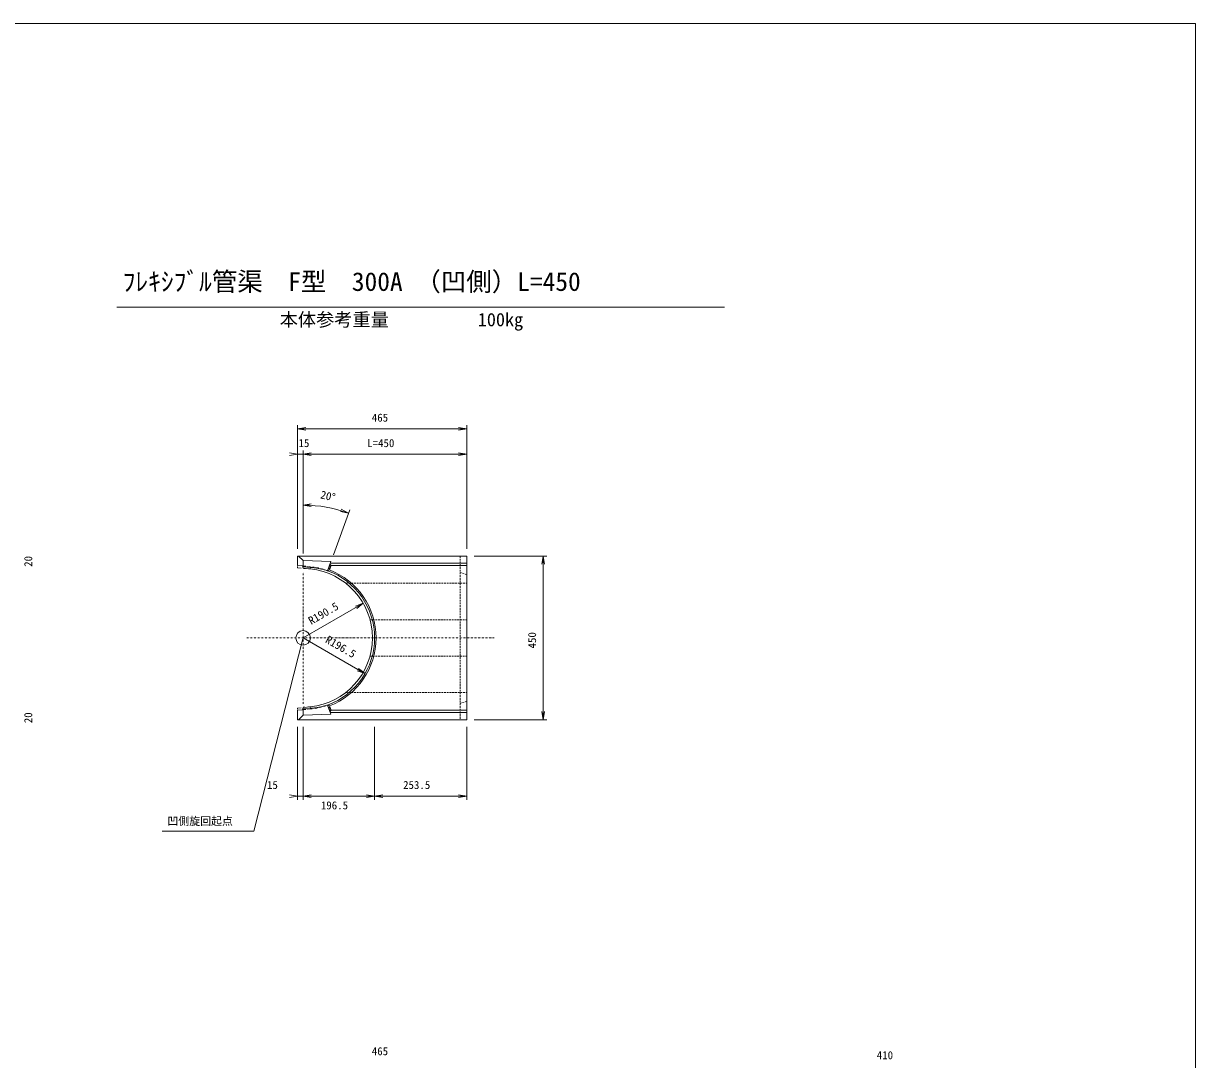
# Model space of a CAD drawing. Units: millimetres, scale not verified. Extents: x -247732 to 40887, y 610 to 29090.
# Drawn here: x 24779 to 40887, y 14846 to 29090 of the extents above; entities that cross this region are included whole.
import ezdxf
from ezdxf.enums import TextEntityAlignment as Align

# ---------------------------------------------------------------- set-up
doc = ezdxf.new("R2010")
doc.units = ezdxf.units.MM
doc.header["$LTSCALE"] = 50
for name, pattern in [('USER2', [1.27, 0.5, -0.25, 0.01, -0.25, 0.01, -0.25]), ('USER3', [0.75, 0.5, -0.25]), ('USER4', [1.01, 0.5, -0.25, 0.01, -0.25])]:
    doc.linetypes.add(name, pattern=pattern)
for name, color, linetype, lineweight in [('0_2', 7, 'Continuous', 18), ('D-STR-DIM（寸法）', 7, 'Continuous', 18), ('D-STR-HTXT（旗揚げ）', 7, 'Continuous', 18), ('D-STR-STR1（構造物）', 4, 'Continuous', 18), ('D-STR-STRn（構造物）', 7, 'Continuous', 18), ('D-TTL(外枠）', 2, 'Continuous', 18)]:
    doc.layers.add(name, color=color, linetype=linetype, lineweight=lineweight)
for name, color, linetype in [('D-MTR-TXT(文字列）', 7, 'Continuous'), ('D-STR-TXT（文字）', 7, 'Continuous'), ('D-TTL-TXT（文字）', 7, 'Continuous')]:
    doc.layers.add(name, color=color, linetype=linetype)
doc.styles.add('ＭＳ ゴシック', font='')
doc.styles.get('ＭＳ ゴシック').set_extended_font_data('MS Gothic')

msp = doc.modelspace()

# ---------------------------------------------------------------- linework, layer by layer
at = {"layer": '0_2'}
for p, q in [((28547.19, 23518.18), (28659.69, 23536.93)), ((30759.69, 23536.93), (30872.19, 23518.18)), ((28659.69, 23499.43), (28547.19, 23518.18)), ((28547.19, 23518.18), (28562.19, 23518.18)), ((30872.19, 23518.18), (30759.69, 23499.43)), ((30872.19, 23518.18), (30857.19, 23518.18)), ((28434.69, 23186.93), (28547.19, 23168.18)), ((28547.19, 23168.18), (28434.69, 23149.43)), ((28547.19, 23168.18), (28532.19, 23168.18)), ((28622.19, 23168.18), (28734.69, 23186.93)), ((28622.19, 23168.18), (28734.69, 23186.93)), ((28734.69, 23149.43), (28622.19, 23168.18)), ((28622.19, 23168.18), (28637.19, 23168.18)), ((28734.69, 23149.43), (28622.19, 23168.18)), ((28622.19, 23168.18), (28637.19, 23168.18)), ((30759.69, 23186.93), (30872.19, 23168.18)), ((30872.19, 23168.18), (30759.69, 23149.43)), ((30872.19, 23168.18), (30857.19, 23168.18)), ((28622.19, 22468.18), (28734.77, 22486.47)), ((28734.61, 22448.97), (28622.19, 22468.18)), ((28622.19, 22468.18), (28637.19, 22468.12)), ((29146.85, 22413.81), (29246.38, 22358.12)), ((29246.38, 22358.12), (29134.17, 22378.52)), ((29246.38, 22358.12), (29232.26, 22363.19)), ((31903.44, 21655.68), (31922.19, 21768.18)), ((31922.19, 21768.18), (31940.94, 21655.68)), ((31922.19, 21768.18), (31922.19, 21753.18)), ((29340.28, 21079.42), (29447.08, 21119.43)), ((29447.08, 21119.43), (29359.03, 21046.94)), ((29447.08, 21119.43), (29434.09, 21111.93)), ((29473.06, 20151.93), (29366.26, 20191.94)), ((29385.01, 20224.42), (29473.06, 20151.93)), ((29473.06, 20151.93), (29460.07, 20159.43)), ((31922.19, 19518.18), (31903.44, 19630.68)), ((31940.94, 19630.68), (31922.19, 19518.18)), ((31922.19, 19518.18), (31922.19, 19533.18)), ((28434.69, 18486.93), (28547.19, 18468.18)), ((28547.19, 18468.18), (28434.69, 18449.43)), ((28547.19, 18468.18), (28532.19, 18468.18)), ((28622.19, 18468.18), (28734.69, 18486.93)), ((28622.19, 18468.18), (28734.69, 18486.93)), ((28734.69, 18449.43), (28622.19, 18468.18)), ((28622.19, 18468.18), (28637.19, 18468.18)), ((28734.69, 18449.43), (28622.19, 18468.18)), ((28622.19, 18468.18), (28637.19, 18468.18)), ((29492.19, 18486.93), (29604.69, 18468.18)), ((29604.69, 18468.18), (29492.19, 18449.43)), ((29604.69, 18468.18), (29589.69, 18468.18)), ((29604.69, 18468.18), (29717.19, 18486.93)), ((29717.19, 18449.43), (29604.69, 18468.18)), ((29604.69, 18468.18), (29619.69, 18468.18)), ((30759.69, 18486.93), (30872.19, 18468.18)), ((30872.19, 18468.18), (30759.69, 18449.43)), ((30872.19, 18468.18), (30857.19, 18468.18))]:
    msp.add_line(p, q, dxfattribs=at)
at = {"layer": 'D-STR-DIM（寸法）'}
for p, q in [((28547.19, 21868.18), (28547.19, 23568.18)), ((30872.19, 21868.18), (30872.19, 23568.18)), ((30857.19, 23518.18), (28562.19, 23518.18)), ((28547.19, 21868.18), (28547.19, 23218.18)), ((28622.19, 21868.18), (28622.19, 23218.18)), ((28622.19, 21868.18), (28622.19, 23218.18)), ((30872.19, 21868.18), (30872.19, 23218.18)), ((28532.19, 23168.18), (28517.19, 23168.18)), ((28547.19, 23168.18), (28622.19, 23168.18)), ((28637.19, 23168.18), (28652.19, 23168.18)), ((28637.19, 23168.18), (30857.19, 23168.18)), ((28622.19, 21805.45), (28622.19, 22518.18)), ((29037.96, 21785.49), (29263.48, 22405.11)), ((30972.19, 21768.18), (31972.19, 21768.18)), ((31922.19, 21753.18), (31922.19, 19533.18)), ((28622.19, 20643.18), (29434.09, 21111.93)), ((28622.19, 20643.18), (29460.07, 20159.43)), ((30972.19, 19518.18), (31972.19, 19518.18)), ((28547.19, 19418.18), (28547.19, 18418.18)), ((28622.19, 19418.18), (28622.19, 18418.18)), ((28622.19, 19418.18), (28622.19, 18418.18)), ((29604.69, 19418.18), (29604.69, 18418.18)), ((29604.69, 19418.18), (29604.69, 18418.18)), ((30872.19, 19418.18), (30872.19, 18418.18)), ((28532.19, 18468.18), (28517.19, 18468.18)), ((28622.19, 18468.18), (28547.19, 18468.18)), ((29589.69, 18468.18), (28637.19, 18468.18)), ((28637.19, 18468.18), (28652.19, 18468.18)), ((29619.69, 18468.18), (30857.19, 18468.18))]:
    msp.add_line(p, q, dxfattribs=at)
at = {"layer": 'D-STR-DIM（寸法）', "color": 2}
msp.add_circle((28622.19, 20643.18), 100, dxfattribs=at)
at = {"layer": 'D-STR-DIM（寸法）'}
msp.add_arc((28622.19, 20643.18), 1825, 70.47093, 89.52907, dxfattribs=at)
at = {"layer": 'D-STR-HTXT（旗揚げ）'}
for p, q in [((26064.34, 25191.15), (34414.6, 25191.15)), ((28618.49, 20628.65), (27944.48, 17985.99)), ((27944.48, 17985.99), (26685.02, 17985.99))]:
    msp.add_line(p, q, dxfattribs=at)
at = {"layer": 'D-STR-STR1（構造物）'}
for p, q in [((28547.19, 21638.53), (28547.19, 21768.18)), ((28547.19, 21768.18), (30872.19, 21768.18)), ((28622.19, 21705.45), (28559.46, 21768.18)), ((28612.19, 21631.87), (28547.19, 21638.53)), ((28547.19, 21623.38), (28547.19, 21608.38)), ((28596.93, 21603.27), (28547.19, 21608.38)), ((28622.19, 21600.68), (28612.19, 21631.87)), ((28617.76, 21614.51), (28622.19, 21618.51)), ((28622.19, 21705.45), (29003.76, 21691.52)), ((28622.19, 21705.45), (28622.19, 21618.51)), ((28622.19, 21618.51), (28721.59, 21611.96)), ((28622.19, 21600.68), (28719.41, 21590.71)), ((28719.41, 21590.71), (28721.59, 21611.96)), ((28733.42, 21611.11), (28721.59, 21611.96)), ((28745.25, 21610.11), (28733.42, 21611.11)), ((28757.08, 21608.97), (28745.25, 21610.11)), ((28768.91, 21607.68), (28757.08, 21608.97)), ((28780.75, 21606.24), (28768.91, 21607.68)), ((28792.58, 21604.66), (28780.75, 21606.24)), ((28804.41, 21602.92), (28792.58, 21604.66)), ((28816.24, 21601.04), (28804.41, 21602.92)), ((28828.07, 21599.01), (28816.24, 21601.04)), ((28839.91, 21596.83), (28828.07, 21599.01)), ((28851.74, 21594.49), (28839.91, 21596.83)), ((28863.57, 21592.01), (28851.74, 21594.49)), ((28875.4, 21589.36), (28863.57, 21592.01)), ((28887.24, 21586.57), (28875.4, 21589.36)), ((28899.07, 21583.61), (28887.24, 21586.57)), ((28958.23, 21566.43), (29003.76, 21691.52)), ((28983.79, 21578.2), (29005.63, 21638.18)), ((28991.62, 21658.18), (29005.63, 21638.18)), ((30872.19, 21668.18), (28995.26, 21668.18)), ((30872.19, 21638.18), (29005.63, 21638.18)), ((28910.9, 21580.5), (28899.07, 21583.61)), ((28922.73, 21577.23), (28910.9, 21580.5)), ((28934.56, 21573.79), (28922.73, 21577.23)), ((28946.4, 21570.19), (28934.56, 21573.79)), ((28958.23, 21566.43), (28946.4, 21570.19)), ((28958.23, 21566.43), (28983.79, 21578.2)), ((28596.93, 19683.09), (28547.19, 19677.99)), ((28547.19, 19662.99), (28547.19, 19677.99)), ((28612.19, 19654.5), (28547.19, 19647.83)), ((28622.19, 19685.68), (28612.19, 19654.5)), ((28617.76, 19671.85), (28622.19, 19667.85)), ((28622.19, 19685.68), (28719.41, 19695.66)), ((28622.19, 19667.85), (28721.59, 19674.4)), ((28622.19, 19580.92), (28622.19, 19667.85)), ((28719.41, 19695.66), (28721.59, 19674.4)), ((28733.42, 19675.26), (28721.59, 19674.4)), ((28745.25, 19676.25), (28733.42, 19675.26)), ((28757.08, 19677.4), (28745.25, 19676.25)), ((28768.91, 19678.69), (28757.08, 19677.4)), ((28780.75, 19680.12), (28768.91, 19678.69)), ((28792.58, 19681.71), (28780.75, 19680.12)), ((28804.41, 19683.44), (28792.58, 19681.71)), ((28816.24, 19685.32), (28804.41, 19683.44)), ((28828.07, 19687.35), (28816.24, 19685.32)), ((28839.91, 19689.54), (28828.07, 19687.35)), ((28851.74, 19691.87), (28839.91, 19689.54)), ((28863.57, 19694.36), (28851.74, 19691.87)), ((28875.4, 19697), (28863.57, 19694.36)), ((28887.24, 19699.8), (28875.4, 19697)), ((28899.07, 19702.75), (28887.24, 19699.8)), ((28910.9, 19705.86), (28899.07, 19702.75)), ((28922.73, 19709.14), (28910.9, 19705.86)), ((28934.56, 19712.57), (28922.73, 19709.14)), ((28946.4, 19716.17), (28934.56, 19712.57)), ((28958.23, 19719.93), (28946.4, 19716.17)), ((28958.23, 19719.93), (28983.79, 19708.17)), ((28958.23, 19719.93), (29003.76, 19594.84)), ((28983.79, 19708.17), (29005.63, 19648.18)), ((28547.19, 19647.83), (28547.19, 19518.18)), ((28547.19, 19518.18), (30872.19, 19518.18)), ((28622.19, 19580.92), (28559.46, 19518.18)), ((28622.19, 19580.92), (29003.76, 19594.84)), ((28991.62, 19628.18), (29005.63, 19648.18)), ((30872.19, 19618.18), (28995.26, 19618.18)), ((30872.19, 19648.18), (29005.63, 19648.18))]:
    msp.add_line(p, q, dxfattribs=at)
at = {"layer": 'D-STR-STR1（構造物）', "color": 7, "linetype": 'USER3'}
for p, q in [((30782.19, 21768.18), (30782.19, 19518.18)), ((30872.19, 21513.18), (30782.19, 21543.18)), ((29209.35, 21393.18), (30872.19, 21393.18)), ((29541.3, 20893.18), (30872.19, 20893.18)), ((29541.3, 20393.18), (30872.19, 20393.18)), ((29209.35, 19893.18), (30872.19, 19893.18)), ((30872.19, 19773.18), (30782.19, 19743.18))]:
    msp.add_line(p, q, dxfattribs=at)
at = {"layer": 'D-STR-STR1（構造物）', "linetype": 'USER2'}
for p, q in [((28722.47, 21620.55), (28622.19, 21630.84)), ((28722.47, 19665.81), (28622.19, 19655.52))]:
    msp.add_line(p, q, dxfattribs=at)
at = {"layer": 'D-STR-STR1（構造物）', "linetype": 'USER3'}
for p, q in [((28966.48, 21589.12), (28985.71, 21598.08)), ((28985.71, 21598.08), (28995.97, 21626.27)), ((28995.97, 21626.27), (28987.01, 21645.5)), ((28966.48, 19697.25), (28985.71, 19688.28)), ((28985.71, 19688.28), (28995.97, 19660.09)), ((28995.97, 19660.09), (28987.01, 19640.87))]:
    msp.add_line(p, q, dxfattribs=at)
at = {"layer": 'D-STR-STR1（構造物）', "linetype": 'USER2'}
for radius, start, end in [(952.5, 84.14209, 90), (982.5, 70, 84.14209), (952.5, 270, 275.85791), (982.5, 275.85791, 290)]:
    msp.add_arc((28622.19, 20643.18), radius, start, end, dxfattribs=at)
at = {"layer": 'D-STR-STR1（構造物）'}
for radius, start, end in [(952.5, 275.85791, 84.14209), (982.5, 290, 70), (1002.5, 291.14313, 68.85687)]:
    msp.add_arc((28622.19, 20643.18), radius, start, end, dxfattribs=at)
at = {"layer": 'D-STR-STRn（構造物）'}
msp.add_line((30872.19, 21768.18), (30872.19, 19518.18), dxfattribs=at)
at = {"layer": 'D-STR-STRn（構造物）', "linetype": 'USER4'}
for p, q in [((28622.19, 19735.68), (28622.19, 21550.68)), ((27847.19, 20643.18), (31247.19, 20643.18))]:
    msp.add_line(p, q, dxfattribs=at)
at = {"layer": 'D-TTL(外枠）'}
for p in [(1157.16, 29090.19), (40887.16, 610.19)]:
    msp.add_line(p, (40887.16, 29090.19), dxfattribs=at)

# ---------------------------------------------------------------- texts
at = {"layer": 'D-MTR-TXT(文字列）', "style": 'ＭＳ ゴシック'}
for s, p in [('本体参考重量', (28300.36, 24871.86)), ('100kg', (31022.49, 24871.86))]:
    msp.add_text(s, height=183.3, dxfattribs=at).set_placement(p, align=Align.BOTTOM_LEFT)
at = {"layer": 'D-STR-DIM（寸法）', "style": 'ＭＳ ゴシック'}
for s, p in [('465', (29566.16, 23583.18)), ('15', (28558.5, 23233.18)), ('L=450', (29502.4, 23233.18)), ('15', (28125.92, 18533.18)), ('253.5', (29995.93, 18533.18)), ('196.5', (28865.98, 18253.18)), ('465', (29566.16, 14872.94)), ('410', (36505.76, 14818.18))]:
    msp.add_text(s, height=110, dxfattribs=at).set_placement(p, align=Align.BOTTOM_LEFT)
for s, rotation, p in [('20°', 347.244, (28844.95, 22530.58)), ('20', 90, (24932.16, 21619.96)), ('R190.5', 30, (28749.91, 20791.98)), ('R196.5', 330, (28901.08, 20557.22)), ('450', 90, (31857.19, 20497.75)), ('20', 90, (24932.16, 19469.96))]:
    msp.add_text(s, height=110, rotation=rotation, dxfattribs=at).set_placement(p, align=Align.BOTTOM_LEFT)
at = {"layer": 'D-STR-TXT（文字）', "style": 'ＭＳ ゴシック'}
msp.add_text('凹側旋回起点', height=110, dxfattribs=at).set_placement((26756.92, 18035.99), align=Align.BOTTOM_LEFT)
at = {"layer": 'D-TTL-TXT（文字）', "style": 'ＭＳ ゴシック'}
msp.add_text('ﾌﾚｷｼﾌﾞﾙ管渠\u3000F型\u3000300A （凹側）L=450', height=256.6, dxfattribs=at).set_placement((26142.53, 25336.02), align=Align.BOTTOM_LEFT)

doc.saveas('drawing.dxf')
